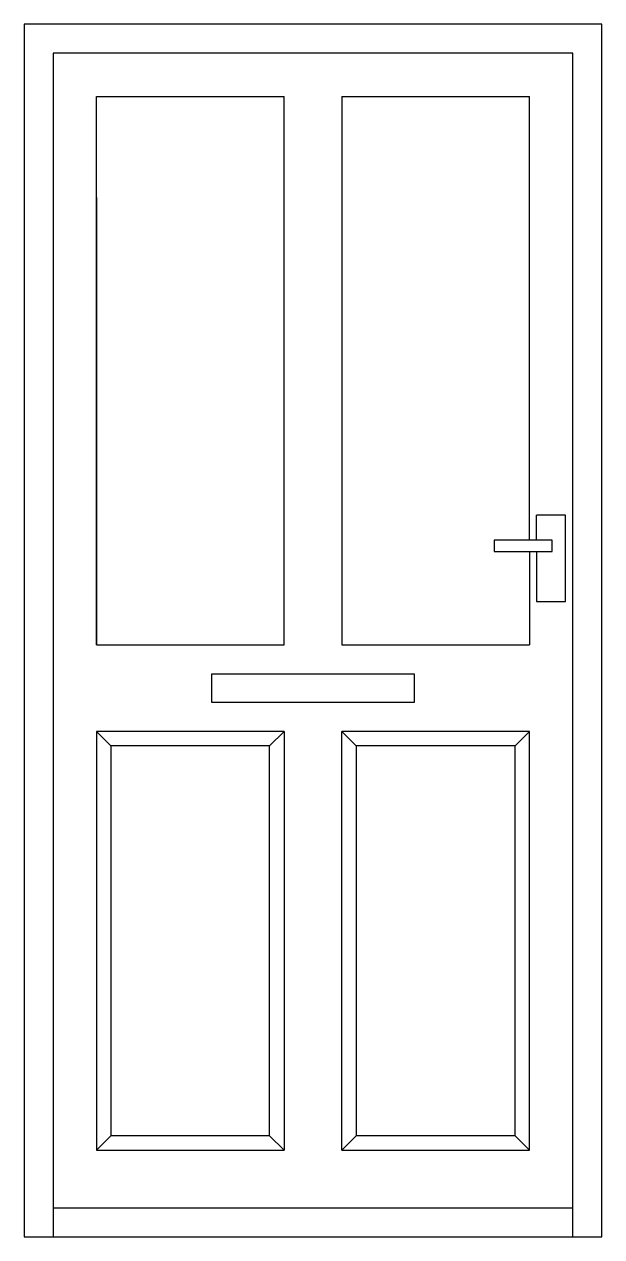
# Model space of a CAD drawing. Header units: millimetres. Extents: x -747.42 to -746.42, y 1763.63 to 1765.73.
import ezdxf

# ---------------------------------------------------------------- set-up
doc = ezdxf.new("R2010")
doc.units = ezdxf.units.MM
doc.header["$LTSCALE"] = 10
doc.layers.add('Portas', color=2, linetype='Continuous')

msp = doc.modelspace()

# ---------------------------------------------------------------- linework, layer by layer
at = {"layer": 'Portas'}
for p, q in [((-746.4158, 1765.7299), (-747.4158, 1765.7299)), ((-747.4158, 1765.7299), (-747.4158, 1763.63)), ((-746.4158, 1763.63), (-746.4158, 1765.7299)), ((-747.4158, 1763.63), (-746.4158, 1763.63))]:
    msp.add_line(p, q, dxfattribs=at)
at = {"layer": 'Portas', "color": 1}
for p, q in [((-747.3658, 1765.68), (-747.3658, 1763.63)), ((-746.4658, 1765.68), (-747.3658, 1765.68)), ((-746.4658, 1763.63), (-746.4658, 1765.68)), ((-747.2908, 1764.655), (-747.2908, 1765.605)), ((-747.2908, 1765.605), (-746.9658, 1765.605)), ((-746.9658, 1764.655), (-746.9658, 1765.605)), ((-746.8658, 1765.605), (-746.8658, 1764.655)), ((-746.8658, 1765.605), (-746.5408, 1765.605)), ((-746.5408, 1764.8367), (-746.5408, 1765.605)), ((-747.2908, 1765.43), (-747.2908, 1764.655)), ((-747.2908, 1764.655), (-747.2908, 1765.43)), ((-747.2908, 1764.955), (-747.2908, 1764.655)), ((-746.5408, 1764.8367), (-746.5408, 1764.955)), ((-746.5288, 1764.8367), (-746.5288, 1764.88)), ((-746.4788, 1764.88), (-746.5288, 1764.88)), ((-746.4788, 1764.73), (-746.4788, 1764.88)), ((-746.5018, 1764.8367), (-746.6018, 1764.8367)), ((-746.6018, 1764.8367), (-746.6018, 1764.8167)), ((-746.5018, 1764.8167), (-746.5018, 1764.8367)), ((-746.6018, 1764.8167), (-746.5018, 1764.8167)), ((-746.5408, 1764.8167), (-746.5408, 1764.655)), ((-746.5408, 1764.8167), (-746.5408, 1764.655)), ((-746.5408, 1764.8167), (-746.5408, 1764.655)), ((-746.5288, 1764.8167), (-746.5288, 1764.73)), ((-746.5288, 1764.73), (-746.4788, 1764.73)), ((-747.2908, 1764.655), (-746.9658, 1764.655)), ((-746.8658, 1764.655), (-746.5408, 1764.655)), ((-746.7407, 1764.655), (-746.5408, 1764.655)), ((-747.0908, 1764.605), (-746.7407, 1764.605)), ((-747.0908, 1764.555), (-747.0908, 1764.605)), ((-746.7407, 1764.605), (-746.7407, 1764.555)), ((-746.7407, 1764.555), (-747.0908, 1764.555)), ((-747.2908, 1764.505), (-747.2658, 1764.48)), ((-746.9658, 1764.505), (-747.2908, 1764.505)), ((-747.2908, 1764.505), (-747.2908, 1763.78)), ((-746.9658, 1764.505), (-746.9908, 1764.48)), ((-746.9658, 1764.505), (-746.9658, 1763.78)), ((-746.8658, 1764.505), (-746.8408, 1764.48)), ((-746.8658, 1763.78), (-746.8658, 1764.505)), ((-746.5408, 1764.505), (-746.8658, 1764.505)), ((-746.5408, 1764.505), (-746.5658, 1764.48)), ((-746.5408, 1763.78), (-746.5408, 1764.505)), ((-746.9908, 1764.48), (-747.2658, 1764.48)), ((-747.2658, 1764.48), (-747.2658, 1763.805)), ((-746.9908, 1763.805), (-746.9908, 1764.48)), ((-746.8408, 1764.48), (-746.8408, 1763.805)), ((-746.5658, 1764.48), (-746.8408, 1764.48)), ((-746.5658, 1763.805), (-746.5658, 1764.48)), ((-747.2908, 1763.78), (-747.2658, 1763.805)), ((-746.9908, 1763.805), (-747.2658, 1763.805)), ((-746.9658, 1763.78), (-746.9908, 1763.805)), ((-746.8658, 1763.78), (-746.8408, 1763.805)), ((-746.5658, 1763.805), (-746.8408, 1763.805)), ((-746.5408, 1763.78), (-746.5658, 1763.805)), ((-747.2908, 1763.78), (-746.9658, 1763.78)), ((-746.8658, 1763.78), (-746.5408, 1763.78)), ((-747.3658, 1763.68), (-746.4658, 1763.68))]:
    msp.add_line(p, q, dxfattribs=at)

doc.saveas('drawing.dxf')
